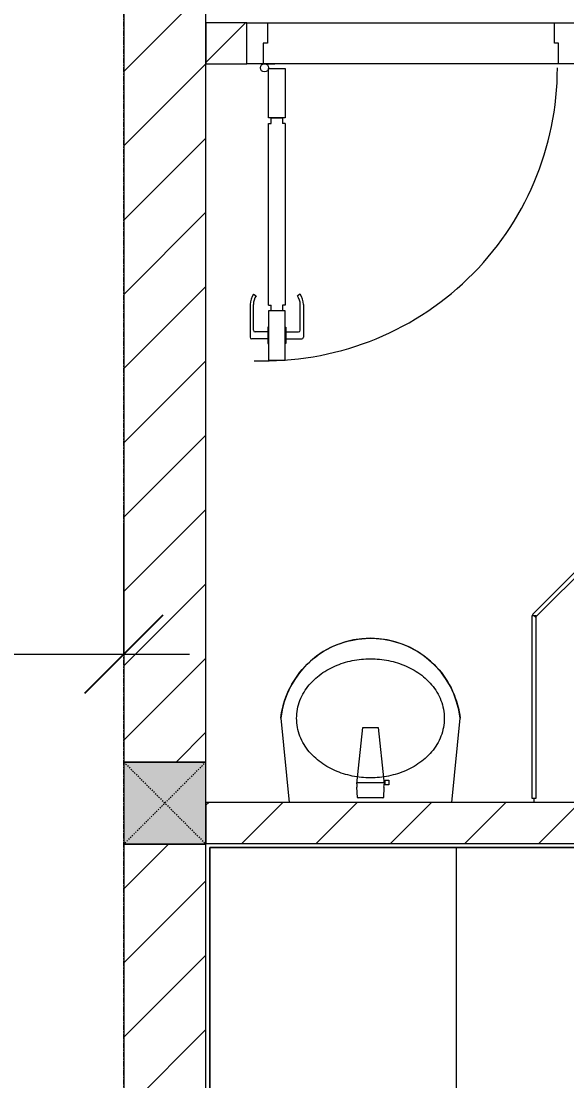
# Model space of a CAD drawing. Header units: millimetres. Extents: x 962 to 241049, y -15958 to 84407.
# Drawn here: x 107381 to 108712, y 64259 to 66841 of the extents above; entities that cross this region are included whole.
import ezdxf

# ---------------------------------------------------------------- set-up
doc = ezdxf.new("R2010")
doc.units = ezdxf.units.MM
doc.linetypes.add('Dash', pattern=[6, 3, -3])
doc.linetypes.add('Grid Line', pattern=[22.225, 12.7, -3.175, 3.175, -3.175])
for name, color, linetype, lineweight in [('0-1', 7, 'Continuous', 5), ('A-ANNO-DIMS', 211, 'Continuous', 9), ('A-ANNO-DIMS-160', 211, 'Continuous', 9), ('A-DETL-GENF-1', 9, 'Continuous', 9), ('A-DOOR-1', 254, 'Continuous', 9), ('A-DOOR-2', 9, 'Continuous', 9), ('A-FLOR-2', 9, 'Continuous', 9), ('A-GLAZ-CURT-1', 254, 'Continuous', 9), ('A-GLAZ-CURT-2', 9, 'Continuous', 9), ('A-WALL', 113, 'Continuous', 9), ('A-WALL-1', 253, 'Continuous', 18), ('A-WALL-2', 9, 'Continuous', 9), ('A-WALL-3', 113, 'Continuous', 18), ('A-WALL-PATT-1', 10, 'Continuous', 9), ('A-WALL-PATT-2', 111, 'Continuous', 9), ('I-FURN', 30, 'Continuous', 9), ('I-FURN-1', 254, 'Continuous', 9), ('P-SANR-FIXT-1', 254, 'Continuous', 9), ('S-COLS', 52, 'Continuous', 9), ('S-COLS-1', 52, 'Continuous', 5), ('S-COLS-6', 52, 'Continuous', 18), ('S-COLS-7', 52, 'Dash', 9), ('S-COLS-HDLN', 52, 'Dash', 9), ('S-GRID-1', 1, 'Grid Line', 9)]:
    doc.layers.add(name, color=color, linetype=linetype, lineweight=lineweight)
doc.styles.add('UTM Avo', font='UTM Avo.ttf', dxfattribs={"width": 0.9, "height": 400})
doc.dimstyles.new('1_Dim_chi_tiet_2_5_1', dxfattribs={"dimscale": 304.8, "dimtxt": 399.720379, "dimasz": 0.629921, "dimexe": 0.524934, "dimexo": 0.0625, "dimgap": 0.052493, "dimtad": 1, "dimdec": 0, "dimrnd": 5, "dimzin": 0, "dimdsep": 46, "dimtxsty": 'UTM Avo', "dimblk1": 'OBLIQUE', "dimblk2": 'OBLIQUE', "dimsah": 1, "dimcen": 0.09, "dimdle": 0.524934, "dimazin": 0, "dimtfac": 1, "dimtdec": 4, "dimtix": 1, "dimtmove": 0, "dimatfit": 3, "dimfxl": 1.049869, "dimfxlon": 1, "dimtvp": 1, "dimtolj": 1, "dimtzin": 0, "dimarcsym": 2})
pattern_1 = [(45, (0, 0), (-90.50967, 90.50967), [])]

# ---------------------------------------------------------------- blocks, each defined once
blk = doc.blocks.new('DOOR_CW_01 CANH MO-PANEL KINH - DIG_02-800x2200-CỬA NHÔM KÍNH-401063-TKCS_MB TẦNG 1')
at = {"layer": 'A-DETL-GENF-1'}
for p, q in [((-347, -182), (-347, -62)), ((-347, -62), (-307, -62)), ((-307, -62), (-307, -182)), ((-307, -182), (-347, -182)), ((-347, -196), (-341, -196)), ((-347, -638), (-347, -196)), ((-341, -196), (-341, -182)), ((-341, -182), (-313, -182)), ((-313, -182), (-313, -196)), ((-307, -196), (-313, -196)), ((-307, -196), (-307, -638)), ((-383.9, -611.2), (-377.3, -615.8)), ((-270.1, -611.2), (-276.7, -615.8)), ((-392, -637), (-392, -716.5)), ((-384, -699.5), (-384, -637)), ((-347, -638), (-341, -638)), ((-341, -652), (-341, -638)), ((-307, -638), (-313, -638)), ((-313, -638), (-313, -652)), ((-270, -699.5), (-270, -637)), ((-262, -637), (-262, -716.5)), ((-307, -652), (-347, -652)), ((-347, -652), (-347, -772)), ((-313, -652), (-341, -652)), ((-307, -772), (-307, -652)), ((-349, -692.2), (-349, -731.8)), ((-347, -692.2), (-349, -692.2)), ((-347, -692.2), (-347, -731.8)), ((-307, -692.2), (-307, -731.8)), ((-307, -692.2), (-305, -692.2)), ((-305, -692.2), (-305, -731.8)), ((-349, -720.5), (-388, -720.5)), ((-349, -703.5), (-380, -703.5)), ((-305, -703.5), (-274, -703.5)), ((-305, -720.5), (-266, -720.5)), ((-349, -731.8), (-347, -731.8)), ((-305, -731.8), (-307, -731.8)), ((-347, -772), (-307, -772))]:
    blk.add_line(p, q, dxfattribs=at)
blk.add_circle((-357, -60), 10, dxfattribs=at)
for centre, radius, start, end in [((-357, -60), 714, 268, 0), ((-347, -637), 45, 145, 180), ((-347, -637), 37, 145, 180), ((-307, -637), 37, 0, 35), ((-307, -637), 45, 360, 35), ((-388, -716.5), 4, 180, 270), ((-380, -699.5), 4, 180, 270), ((-274, -699.5), 4, 270, 0), ((-266, -716.5), 4, 270, 0)]:
    blk.add_arc(centre, radius, start, end, dxfattribs=at)
at = {"layer": 'A-DOOR-2'}
for p, q in [((-400, -50), (-400, 50)), ((-400, 50), (-350, 50)), ((-350, 50), (-350, 0)), ((350, 0), (350, 50)), ((350, 50), (400, 50)), ((400, 50), (400, -50)), ((-360, 0), (-360, -50)), ((-350, 0), (-360, 0)), ((360, 0), (350, 0)), ((360, -50), (360, 0)), ((-360, -50), (-400, -50)), ((-357, -50), (-332, -50)), ((400, -50), (360, -50))]:
    blk.add_line(p, q, dxfattribs=at)
blk = doc.blocks.new('HE BEP A - HE BEP A-V18-TKCS_MB TẦNG 1')
at = {"layer": 'I-FURN'}
for p, q in [((3703.5, -605.3), (3703.5, -11)), ((4303.5, -605.3), (4303.5, -11)), ((765.9, -605.3), (4303.5, -605.3))]:
    blk.add_line(p, q, dxfattribs=at)
at = {"layer": 'I-FURN-1'}
for p, q in [((4303.5, -11), (4303.5, -605.3)), ((4303.5, -605.3), (3.5, -605.3))]:
    blk.add_line(p, q, dxfattribs=at)
blk = doc.blocks.new('bonruatreo - Chậu rửa-V23-TKCS_MB TẦNG 1')
at = {"layer": 'P-SANR-FIXT-1'}
for p, q in [((218.6, -205), (198.4, 0)), ((-198.4, 0), (-218.6, -205)), ((-33, -37.3), (-31.4, -12.2)), ((-30.2, -11), (30.2, -11)), ((31.4, -12.2), (33, -37.3)), ((-44.7, -42.8), (-35.6, -42.8)), ((-44.7, -54.2), (-44.7, -42.8)), ((-35.6, -42.8), (-35.6, -44.2)), ((-35.6, -44.2), (-33.1, -44.2)), ((-35.6, -44.2), (-35.6, -52.9)), ((-32.2, -52.9), (-33.1, -44.2)), ((32.7, -48.5), (-32.7, -48.5)), ((33, -45.4), (18.5, -182.5)), ((-35.6, -54.2), (-44.7, -54.2)), ((-35.6, -52.9), (-35.6, -54.2)), ((-32.2, -52.9), (-35.6, -52.9)), ((-18.5, -182.5), (-32.2, -52.9)), ((18.5, -182.5), (-18.5, -182.5))]:
    blk.add_line(p, q, dxfattribs=at)
at = {"layer": 'P-SANR-FIXT-1', "flags": 128}
blk.add_lwpolyline([(218.6, -205), (217.4, -213.7), (215.9, -222.4), (214, -231), (211.8, -239.5), (209.3, -247.9), (206.4, -256.2), (203.2, -264.4), (199.6, -272.5), (195.8, -280.4), (191.6, -288.1), (187.1, -295.7), (182.3, -303.1), (177.3, -310.3), (171.9, -317.3), (166.3, -324.1), (160.4, -330.6), (154.2, -336.9), (147.8, -342.9), (141.2, -348.7), (134.3, -354.2), (127.3, -359.4), (120, -364.4), (112.5, -369), (104.9, -373.4), (97.1, -377.4), (89.1, -381.2), (81, -384.6), (72.7, -387.6), (64.4, -390.4), (55.9, -392.8), (47.3, -394.8), (38.7, -396.6), (30, -397.9), (21.3, -399), (12.5, -399.6), (3.7, -400), (-5.1, -399.9), (-13.9, -399.6), (-22.6, -398.8), (-31.4, -397.8), (-40.1, -396.3), (-48.7, -394.5), (-57.2, -392.4), (-65.7, -390), (-74, -387.2), (-82.2, -384.1), (-90.3, -380.6), (-98.3, -376.8), (-106.1, -372.7), (-113.7, -368.3), (-121.1, -363.6), (-128.4, -358.7), (-135.4, -353.4), (-142.2, -347.8), (-148.8, -342), (-155.2, -335.9), (-161.3, -329.6), (-167.2, -323), (-172.8, -316.2), (-178.1, -309.2), (-183.1, -302), (-187.8, -294.6), (-192.2, -287), (-196.4, -279.2), (-200.2, -271.3), (-203.7, -263.2), (-206.8, -255), (-209.7, -246.6), (-212.2, -238.2), (-214.3, -229.7), (-216.1, -221.1), (-217.6, -212.4), (-218.6, -205)], dxfattribs=at)
at = {"layer": 'P-SANR-FIXT-1'}
for centre, radius, start, end in [((-30.1, -12.3), 1.3, 91.2278, 176.4003), ((30.1, -12.3), 1.3, 3.5997, 88.7722), ((5.5, -41.4), 38.7, 173.966, 184.1457), ((-5.5, -41.4), 38.7, 353.966, 6.034), ((0, -180), 220, 186.525, 353.475)]:
    blk.add_arc(centre, radius, start, end, dxfattribs=at)
for points in [[(-180, -205), (-180, -197.6), (-178.6, -182.7), (-172.4, -161.2), (-162.5, -141.1), (-149.4, -123), (-133.8, -107), (-116.1, -93.4), (-96.9, -82.1), (-76.5, -73.2), (-55.2, -66.5), (-33.3, -62.1), (-11.2, -59.9), (11.1, -59.9), (33.3, -62.1), (55.2, -66.5), (76.5, -73.2), (96.9, -82.1), (116.1, -93.4), (133.8, -107.1), (149.5, -123), (162.5, -141.2), (172.4, -161.2), (178.6, -182.7), (180, -197.6), (180, -205)], [(180, -205), (180, -212.4), (178.6, -227.3), (172.4, -248.8), (162.5, -268.8), (149.5, -287), (133.8, -302.9), (116.1, -316.6), (96.9, -327.9), (76.5, -336.8), (55.2, -343.5), (33.3, -347.9), (11.1, -350.1), (-11.2, -350.1), (-33.3, -347.9), (-55.2, -343.5), (-76.5, -336.8), (-96.9, -327.9), (-116.1, -316.6), (-133.8, -303), (-149.4, -287), (-162.5, -268.9), (-172.4, -248.8), (-178.6, -227.3), (-180, -212.4), (-180, -205)]]:
    blk.add_open_spline(points, degree=3, dxfattribs=at)
blk = doc.blocks.new('System Panel - Glazed-674652-TKCS_MB TẦNG 1')
at = {"layer": 'A-GLAZ-CURT-2'}
for p, q in [((222.1, 5), (-222.1, 5)), ((-222.1, 5), (-222.1, -5)), ((222.1, -5), (222.1, 5)), ((-222.1, -5), (222.1, -5))]:
    blk.add_line(p, q, dxfattribs=at)
blk = doc.blocks.new('System Panel - Glazed-580250-TKCS_MB TẦNG 1')
at = {"layer": 'A-GLAZ-CURT-2'}
for p, q in [((350.6, 5), (-350.6, 5)), ((-350.6, 5), (-350.6, -5)), ((350.6, -5), (350.6, 5)), ((-350.6, -5), (350.6, -5))]:
    blk.add_line(p, q, dxfattribs=at)
blk = doc.blocks.new('NCV_TKTC_TANG 1_rvt-1-TKCS_MB TẦNG 1')
at = {"layer": 'A-WALL-PATT-1'}
h = blk.add_hatch(dxfattribs=at)
h.set_pattern_fill('FP_1', color=256, style=0, pattern_type=2)
h.set_pattern_definition(pattern_1)
h.paths.add_polyline_path([(44652.6, 66736.9), (44752.6, 66736.9), (44752.6, 66836.9), (44652.6, 66836.9)])
h.paths.add_polyline_path([(45552.6, 66736.9), (46653, 66737.4), (46653, 66836.9), (45552.6, 66836.9)])
h = blk.add_hatch(dxfattribs=at)
h.set_pattern_fill('FP_1', color=256, style=0, pattern_type=2)
h.set_pattern_definition(pattern_1)
h.paths.add_polyline_path([(44652.6, 64836.9), (46652.6, 64836.9), (46652.6, 64936.9), (44652.6, 64936.9)])
h.paths.add_polyline_path([(46752.6, 64836.9), (49052.6, 64836.9), (49052.6, 64936.9), (46752.6, 64936.9), (46752.6, 64885.6)])
at = {"layer": 'A-FLOR-2'}
for p, q in [((44802.6, 66836.9), (45502.6, 66836.9)), ((45452.6, 64936.9), (45452.6, 64947.3))]:
    blk.add_line(p, q, dxfattribs=at)
at = {"layer": 'A-WALL-1'}
for p, q in [((44752.6, 66836.9), (44652.6, 66836.9)), ((44652.6, 66836.9), (44652.6, 66736.9)), ((44752.6, 66736.9), (44752.6, 66836.9)), ((44652.6, 66736.9), (44752.6, 66736.9)), ((46652.6, 64936.9), (44652.6, 64936.9)), ((44652.6, 64936.9), (44652.6, 64836.9)), ((44652.6, 64836.9), (46652.6, 64836.9))]:
    blk.add_line(p, q, dxfattribs=at)
at = {"layer": 'A-WALL-2'}
for p, q in [((44802.6, 66836.9), (45502.6, 66836.9)), ((45512.6, 66736.9), (44792.6, 66736.9))]:
    blk.add_line(p, q, dxfattribs=at)
at = {"layer": 'A-DOOR-1'}
blk.add_blockref('DOOR_CW_01 CANH MO-PANEL KINH - DIG_02-800x2200-CỬA NHÔM KÍNH-401063-TKCS_MB TẦNG 1', (45152.6, 66786.9), dxfattribs=at)
at = {"layer": 'A-GLAZ-CURT-1'}
for name, p, rotation in [('System Panel - Glazed-580250-TKCS_MB TẦNG 1', (45700.5, 65639.5), 45.00000000000011), ('System Panel - Glazed-674652-TKCS_MB TẦNG 1', (45452.6, 65169.5), 90.00000000000011)]:
    blk.add_blockref(name, p, dxfattribs=dict(at, rotation=rotation))
at = {"layer": 'I-FURN-1', "rotation": 180}
blk.add_blockref('HE BEP A - HE BEP A-V18-TKCS_MB TẦNG 1', (48966.1, 64221.6), dxfattribs=at)
at = {"layer": 'P-SANR-FIXT-1', "rotation": 180}
blk.add_blockref('bonruatreo - Chậu rửa-V23-TKCS_MB TẦNG 1', (45053.9, 64936.9), dxfattribs=at)
blk = doc.blocks.new('G1_SOF - BO TRU - 200x200-3050151-TKCS_MB TẦNG 1')
at = {"layer": 'S-COLS-HDLN'}
for p, q in [((-100, 100), (100, -100)), ((100, 100), (-100, -100))]:
    blk.add_line(p, q, dxfattribs=at)
blk = doc.blocks.new('DIMBLOCK322-TKCS_MB TẦNG 1')
at = {"layer": 'A-ANNO-DIMS-160'}
for p, q in [((105231.7, 65618.4), (105231.7, 65138.4)), ((105231.7, 65298.4), (105231.7, 65618.4)), ((107631.6, 65618.4), (107631.6, 65138.4)), ((107631.6, 65298.4), (107631.6, 65618.4)), ((105071.7, 65298.4), (107791.6, 65298.4))]:
    blk.add_line(p, q, dxfattribs=at)
at = {"layer": 'A-ANNO-DIMS-160', "lineweight": 25}
for p, q in [((105231.7, 65298.4), (105327.7, 65394.4)), ((107631.6, 65298.4), (107727.6, 65394.4)), ((105231.7, 65298.4), (105135.7, 65202.4)), ((107631.6, 65298.4), (107535.6, 65202.4))]:
    blk.add_line(p, q, dxfattribs=at)
at = {"layer": 'A-ANNO-DIMS-160', "color": 0, "insert": (105883.9, 65818), "char_height": 400, "width": 1314.636, "attachment_point": 1, "line_spacing_factor": 1.110334, "style": 'UTM Avo'}
blk.add_mtext('2400', dxfattribs=at)
blk = doc.blocks.new('_Oblique')
at = {"color": 0, "linetype": 'ByBlock', "lineweight": -2}
blk.add_line((-0.5, -0.5), (0.5, 0.5), dxfattribs=at)

msp = doc.modelspace()

# ---------------------------------------------------------------- hatches: boundary and pattern name
at = {"layer": 'A-WALL-PATT-2'}
h = msp.add_hatch(dxfattribs=at)
h.set_pattern_fill('FP_1', color=256, style=0, pattern_type=2)
h.set_pattern_definition([(45, (63179.03, 0), (-90.50967, 90.50967), [])])
h.paths.add_polyline_path([(107831.6, 61961.9), (107831.6, 62061.9), (107631.6, 62061.9), (107631.6, 61961.9)])
h.paths.add_polyline_path([(107831.6, 63151.9), (107831.6, 64835.3), (107631.6, 64835.3), (107631.6, 63151.9)])
h.paths.add_polyline_path([(107631.6, 65035.3), (107831.6, 65035.3), (107831.6, 69761.9), (107631.6, 69761.9), (107631.6, 65943.7)])
at = {"layer": 'S-COLS-1'}
msp.add_hatch(color=256, dxfattribs=at).paths.add_polyline_path([(107831.7, 64835.3), (107831.7, 65035.3), (107631.7, 65035.3), (107631.7, 64835.3)])

# ---------------------------------------------------------------- linework, layer by layer
at = {"layer": 'A-WALL'}
for p, q in [((107631.6, 65035.3), (107831.6, 65035.3)), ((107831.6, 64835.3), (107631.6, 64835.3))]:
    msp.add_line(p, q, dxfattribs=at)
at = {"layer": 'A-WALL-3'}
for p, q in [((107631.6, 69761.9), (107631.6, 65035.3)), ((107831.6, 65035.3), (107831.6, 69761.9)), ((107631.6, 64835.3), (107631.6, 63151.9)), ((107831.6, 63151.9), (107831.6, 64835.3))]:
    msp.add_line(p, q, dxfattribs=at)
at = {"layer": 'S-COLS'}
for p, q in [((107831.7, 65035.3), (107631.7, 65035.3)), ((107631.7, 64835.3), (107831.7, 64835.3))]:
    msp.add_line(p, q, dxfattribs=at)
at = {"layer": 'S-COLS-6'}
for p, q in [((107631.7, 65035.3), (107631.7, 64835.3)), ((107831.7, 64835.3), (107831.7, 65035.3))]:
    msp.add_line(p, q, dxfattribs=at)
at = {"layer": 'S-GRID-1'}
msp.add_line((107631.6, 15532), (107631.6, 78459.2), dxfattribs=at)

# ---------------------------------------------------------------- block references
at = {"layer": '0-1'}
msp.add_blockref('NCV_TKTC_TANG 1_rvt-1-TKCS_MB TẦNG 1', (63179, 0), dxfattribs=at)
at = {"layer": 'S-COLS-7'}
msp.add_blockref('G1_SOF - BO TRU - 200x200-3050151-TKCS_MB TẦNG 1', (107731.7, 64935.3), dxfattribs=at)

# ---------------------------------------------------------------- dimensions: what is measured, and where the dimension line sits
at = {"layer": 'A-ANNO-DIMS'}
dim = msp.add_linear_dim(base=(107631.6, 65298.4), p1=(105231.7, 65618.4), p2=(107631.6, 65618.4), dimstyle='1_Dim_chi_tiet_2_5_1', override={"dimpost": '<>', "dimfxl": 2399.928669}, dxfattribs=at)
dim.commit()
dim.dimension.update_dxf_attribs({"geometry": 'DIMBLOCK322-TKCS_MB TẦNG 1', "text_midpoint": (106431.6, 65521.4)})

doc.saveas('drawing.dxf')
